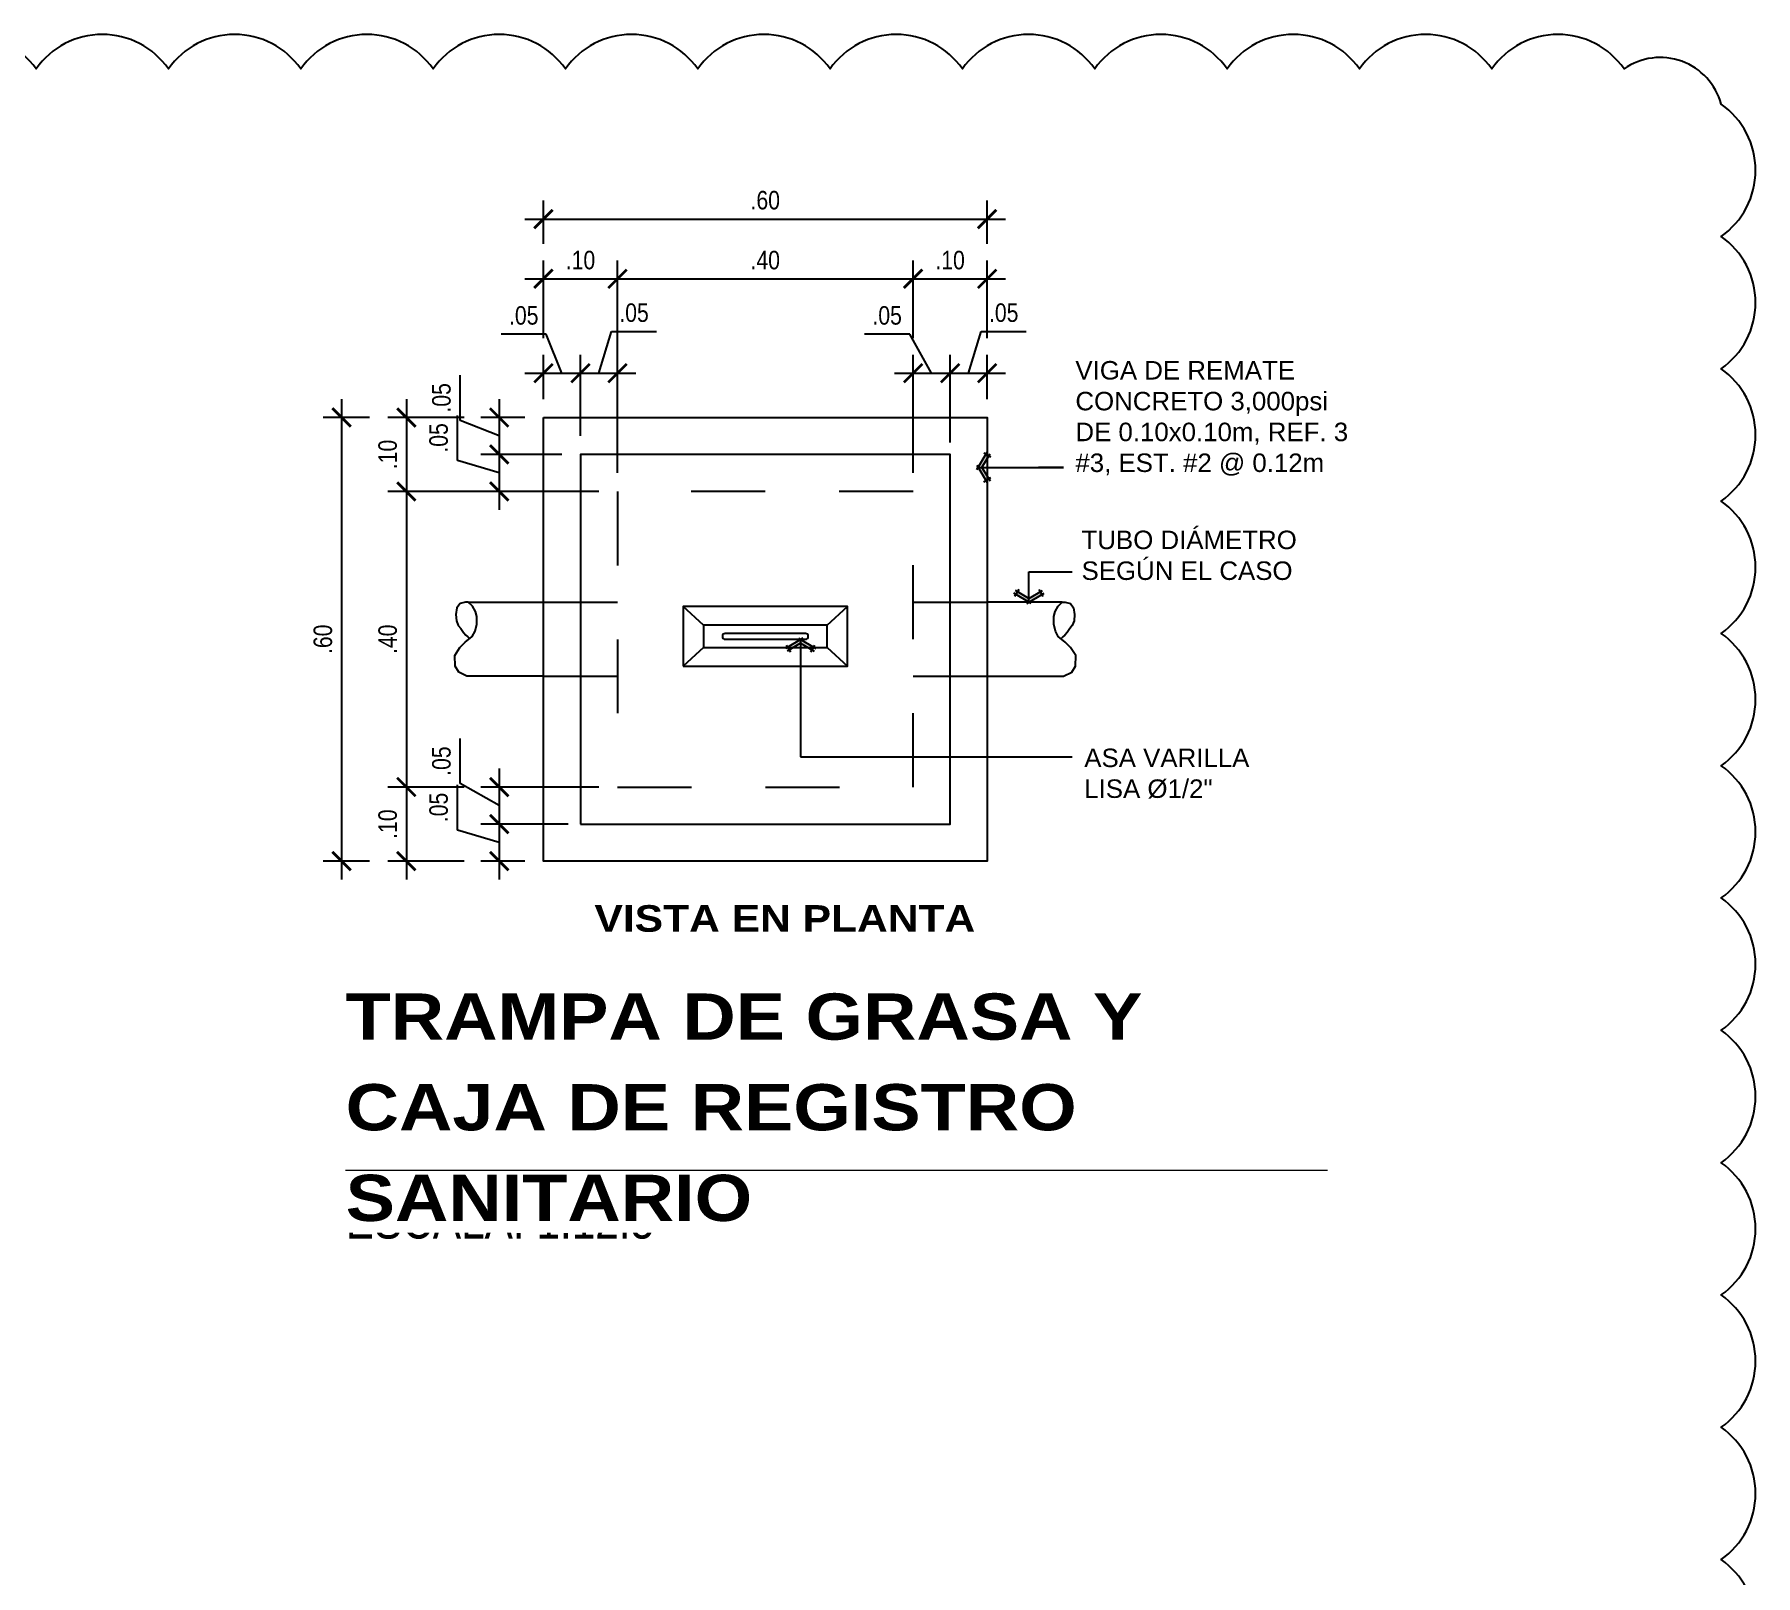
# Model space of a CAD drawing. Header units: metres. Extents: x 2 to 147, y 24 to 94.
# Drawn here: x 4.878 to 7.205, y 89.059 to 91.143 of the extents above; entities that cross this region are included whole.
import ezdxf
from ezdxf.enums import TextEntityAlignment as Align

# ---------------------------------------------------------------- set-up
doc = ezdxf.new("R2010")
doc.units = ezdxf.units.M
doc.header["$MEASUREMENT"] = 0
doc.header["$PDMODE"] = 35
doc.linetypes.add('CONTINUA', pattern=[0])
doc.linetypes.add('HIDDEN', pattern=[0.375, 0.25, -0.125])
doc.layers.get('Defpoints').update_dxf_attribs({"color": 171})
for name, color, linetype in [('Cotas', 1, 'Continuous'), ('DET HIDRO', 6, 'Continuous'), ('TEXTOS', 2, 'Continuous'), ('TEXTOS HIDRO', 2, 'Continuous')]:
    doc.layers.add(name, color=color, linetype=linetype)
doc.styles.add('Architect Hand_2', font='ARIALN.TTF', dxfattribs={"height": 0.003953})
doc.styles.add('Arial Black_4', font='', dxfattribs={"height": 0.005})
doc.styles.add('COTAS', font='ARIALN.TTF')
doc.styles.add('TEXTO HIDROSANITARIO', font='arial.ttf')
doc.styles.add('TITULOS', font='')
doc.styles.get('Arial Black_4').set_extended_font_data('Arial Black', bold=True)
doc.styles.get('TITULOS').set_extended_font_data('Arial Black', bold=True)
doc.dimstyles.new('ESC-12.5', dxfattribs={"dimtxt": 0.025, "dimasz": 0.025, "dimexe": 0.025, "dimexo": 0.025, "dimgap": 0.0125, "dimtad": 1, "dimzin": 4, "dimdsep": 46, "dimtxsty": 'COTAS', "dimblk": 'ARCHTICK', "dimcen": 0.025, "dimdle": 0.025, "dimclrd": 1, "dimclre": 1, "dimclrt": 2, "dimazin": 0, "dimtfac": 0.75, "dimtmove": 1, "dimatfit": 3, "dimldrblk": 'FLE', "dimfxl": 0.1, "dimtvp": 1.5, "dimtfill": 1, "dimtolj": 1, "dimtzin": 0, "dimarcsym": 0})

# ---------------------------------------------------------------- blocks, each defined once
blk = doc.blocks.new('_ARCHTICK')
at = {"color": 0, "linetype": 'ByBlock', "const_width": 0.15}
blk.add_lwpolyline([(-0.5, -0.5), (0.5, 0.5)], dxfattribs=at)
blk = doc.blocks.new('*D61')
at = {"layer": 'Cotas', "color": 1, "lineweight": -2, "transparency": 16777216}
for p, q in [((5.5699, 90.7375), (5.5089, 90.7375)), ((5.591, 90.6848), (5.5699, 90.7375)), ((5.566, 90.6499), (5.566, 90.7098)), ((5.6161, 90.5999), (5.6161, 90.7098)), ((5.541, 90.6848), (5.6411, 90.6848))]:
    blk.add_line(p, q, dxfattribs=at)
at = {"layer": 'Defpoints', "color": 0, "transparency": 16777216}
for p in [(5.6161, 90.6848), (5.566, 90.6249), (5.6161, 90.5749)]:
    blk.add_point(p, dxfattribs=at)
at = {"layer": 'Cotas', "color": 1, "lineweight": -2, "transparency": 16777216, "xscale": 0.025, "yscale": 0.025, "zscale": 0.025, "rotation": 180}
blk.add_blockref('_ARCHTICK', (5.566, 90.6848), dxfattribs=at)
at = {"layer": 'Cotas', "color": 1, "lineweight": -2, "transparency": 16777216, "xscale": 0.025, "yscale": 0.025, "zscale": 0.025}
blk.add_blockref('_ARCHTICK', (5.6161, 90.6848), dxfattribs=at)
at = {"layer": 'Cotas', "color": 2, "transparency": 16777216, "insert": (5.5394, 90.7628), "char_height": 0.025, "attachment_point": 5, "style": 'COTAS', "bg_fill": 3, "box_fill_scale": 1.25, "bg_fill_color": 256, "bg_fill_true_color": 13158600, "bg_fill_transparency": 0}
blk.add_mtext('\\A1;.05', dxfattribs=at)
blk = doc.blocks.new('FLE')
at = {"linetype": 'Continuous'}
h = blk.add_hatch(color=2, dxfattribs=at)
h.paths.add_polyline_path([(-0.572, -0.617), (-0.422, -0.707), (0, 0), (-0.204, 0)])
h.paths.add_polyline_path([(-0.422, 0.707), (-0.572, 0.617), (-0.204, 0), (0, 0)])
at = {"color": 1, "linetype": 'Continuous'}
for p, q in [((0, 0), (-1, 0)), ((-0.309, 0.775), (-0.685, 0.55)), ((-0.204, 0), (-0.64, 0.731)), ((-0.204, 0), (-0.64, -0.731)), ((0.068, -0.113), (-0.49, 0.82)), ((0.068, 0.113), (-0.49, -0.82)), ((-0.685, -0.55), (-0.309, -0.775))]:
    blk.add_line(p, q, dxfattribs=at)
blk = doc.blocks.new('*D62')
at = {"layer": 'Cotas', "color": 1, "lineweight": -2, "transparency": 16777216}
for p, q in [((5.6411, 90.6848), (5.658, 90.7413)), ((5.658, 90.7413), (5.719, 90.7413)), ((5.6161, 90.5999), (5.6161, 90.7098)), ((5.6661, 90.5499), (5.6661, 90.7098)), ((5.5911, 90.6848), (5.6911, 90.6848))]:
    blk.add_line(p, q, dxfattribs=at)
at = {"layer": 'Defpoints', "color": 0, "transparency": 16777216}
for p in [(5.6661, 90.6848), (5.6161, 90.5749), (5.6661, 90.5249)]:
    blk.add_point(p, dxfattribs=at)
at = {"layer": 'Cotas', "color": 1, "lineweight": -2, "transparency": 16777216, "xscale": 0.025, "yscale": 0.025, "zscale": 0.025, "rotation": 180}
blk.add_blockref('_ARCHTICK', (5.6161, 90.6848), dxfattribs=at)
at = {"layer": 'Cotas', "color": 1, "lineweight": -2, "transparency": 16777216, "xscale": 0.025, "yscale": 0.025, "zscale": 0.025}
blk.add_blockref('_ARCHTICK', (5.6661, 90.6848), dxfattribs=at)
at = {"layer": 'Cotas', "color": 2, "transparency": 16777216, "insert": (5.6885, 90.7665), "char_height": 0.025, "attachment_point": 5, "style": 'COTAS', "bg_fill": 3, "box_fill_scale": 1.25, "bg_fill_color": 256, "bg_fill_true_color": 13158600, "bg_fill_transparency": 0}
blk.add_mtext('\\A1;.05', dxfattribs=at)
blk = doc.blocks.new('*D63')
at = {"layer": 'Cotas', "color": 1, "lineweight": -2, "transparency": 16777216}
for p, q in [((5.6661, 90.5499), (5.6661, 90.8374)), ((6.0658, 90.7348), (6.0658, 90.8374)), ((5.6411, 90.8124), (6.0908, 90.8124))]:
    blk.add_line(p, q, dxfattribs=at)
at = {"layer": 'Defpoints', "color": 0, "transparency": 16777216}
for p in [(6.0658, 90.8124), (6.0658, 90.7098), (5.6661, 90.5249)]:
    blk.add_point(p, dxfattribs=at)
at = {"layer": 'Cotas', "color": 1, "lineweight": -2, "transparency": 16777216, "xscale": 0.025, "yscale": 0.025, "zscale": 0.025, "rotation": 180}
blk.add_blockref('_ARCHTICK', (5.6661, 90.8124), dxfattribs=at)
at = {"layer": 'Cotas', "color": 1, "lineweight": -2, "transparency": 16777216, "xscale": 0.025, "yscale": 0.025, "zscale": 0.025}
blk.add_blockref('_ARCHTICK', (6.0658, 90.8124), dxfattribs=at)
at = {"layer": 'Cotas', "color": 2, "transparency": 16777216, "insert": (5.8659, 90.8376), "char_height": 0.025, "attachment_point": 5, "style": 'COTAS', "bg_fill": 3, "box_fill_scale": 1.25, "bg_fill_color": 256, "bg_fill_true_color": 13158600, "bg_fill_transparency": 0}
blk.add_mtext('\\A1;.40', dxfattribs=at)
blk = doc.blocks.new('*D64')
at = {"layer": 'Cotas', "color": 1, "lineweight": -2, "transparency": 16777216}
for p, q in [((5.566, 90.7323), (5.566, 90.8374)), ((5.6661, 90.7323), (5.6661, 90.8374)), ((5.541, 90.8124), (5.6911, 90.8124))]:
    blk.add_line(p, q, dxfattribs=at)
at = {"layer": 'Defpoints', "color": 0, "transparency": 16777216}
for p in [(5.6661, 90.8124), (5.566, 90.7073), (5.6661, 90.7073)]:
    blk.add_point(p, dxfattribs=at)
at = {"layer": 'Cotas', "color": 1, "lineweight": -2, "transparency": 16777216, "xscale": 0.025, "yscale": 0.025, "zscale": 0.025, "rotation": 180}
blk.add_blockref('_ARCHTICK', (5.566, 90.8124), dxfattribs=at)
at = {"layer": 'Cotas', "color": 1, "lineweight": -2, "transparency": 16777216, "xscale": 0.025, "yscale": 0.025, "zscale": 0.025}
blk.add_blockref('_ARCHTICK', (5.6661, 90.8124), dxfattribs=at)
at = {"layer": 'Cotas', "color": 2, "transparency": 16777216, "insert": (5.6161, 90.8376), "char_height": 0.025, "attachment_point": 5, "style": 'COTAS', "bg_fill": 3, "box_fill_scale": 1.25, "bg_fill_color": 256, "bg_fill_true_color": 13158600, "bg_fill_transparency": 0}
blk.add_mtext('\\A1;.10', dxfattribs=at)
blk = doc.blocks.new('*D65')
at = {"layer": 'Cotas', "color": 1, "lineweight": -2, "transparency": 16777216}
for p, q in [((5.4535, 90.621), (5.4535, 90.682)), ((5.5062, 90.6499), (5.5062, 90.5499)), ((5.5062, 90.5999), (5.4535, 90.621)), ((5.541, 90.6249), (5.4812, 90.6249)), ((5.5911, 90.5749), (5.4812, 90.5749))]:
    blk.add_line(p, q, dxfattribs=at)
at = {"layer": 'Defpoints', "color": 0, "transparency": 16777216}
for p in [(5.566, 90.6249), (5.5062, 90.5749), (5.6161, 90.5749)]:
    blk.add_point(p, dxfattribs=at)
at = {"layer": 'Cotas', "color": 1, "lineweight": -2, "transparency": 16777216, "xscale": 0.025, "yscale": 0.025, "zscale": 0.025}
for p, rotation in [((5.5062, 90.6249), 90), ((5.5062, 90.5749), 270)]:
    blk.add_blockref('_ARCHTICK', p, dxfattribs=dict(at, rotation=rotation))
at = {"layer": 'Cotas', "color": 2, "transparency": 16777216, "insert": (5.4282, 90.6515), "char_height": 0.025, "attachment_point": 5, "rotation": 90, "style": 'COTAS', "bg_fill": 3, "box_fill_scale": 1.25, "bg_fill_color": 256, "bg_fill_true_color": 13158600, "bg_fill_transparency": 0}
blk.add_mtext('\\A1;.05', dxfattribs=at)
blk = doc.blocks.new('*D66')
at = {"layer": 'Cotas', "color": 1, "lineweight": -2, "transparency": 16777216}
for p, q in [((5.3807, 90.5499), (5.3807, 90.1002)), ((5.6411, 90.5249), (5.3557, 90.5249)), ((5.4587, 90.1252), (5.3557, 90.1252))]:
    blk.add_line(p, q, dxfattribs=at)
at = {"layer": 'Defpoints', "color": 0, "transparency": 16777216}
for p in [(5.6661, 90.5249), (5.3807, 90.1252), (5.4837, 90.1252)]:
    blk.add_point(p, dxfattribs=at)
at = {"layer": 'Cotas', "color": 1, "lineweight": -2, "transparency": 16777216, "xscale": 0.025, "yscale": 0.025, "zscale": 0.025}
for p, rotation in [((5.3807, 90.5249), 90), ((5.3807, 90.1252), 270)]:
    blk.add_blockref('_ARCHTICK', p, dxfattribs=dict(at, rotation=rotation))
at = {"layer": 'Cotas', "color": 2, "transparency": 16777216, "insert": (5.3555, 90.325), "char_height": 0.025, "attachment_point": 5, "rotation": 90, "style": 'COTAS', "bg_fill": 3, "box_fill_scale": 1.25, "bg_fill_color": 256, "bg_fill_true_color": 13158600, "bg_fill_transparency": 0}
blk.add_mtext('\\A1;.40', dxfattribs=at)
blk = doc.blocks.new('*D67')
at = {"layer": 'Cotas', "color": 1, "lineweight": -2, "transparency": 16777216}
for p, q in [((5.4535, 90.1298), (5.4535, 90.1908)), ((5.5062, 90.1502), (5.5062, 90.0501)), ((5.5062, 90.1002), (5.4535, 90.1298)), ((5.6411, 90.1252), (5.4812, 90.1252)), ((5.5996, 90.0751), (5.4812, 90.0751))]:
    blk.add_line(p, q, dxfattribs=at)
at = {"layer": 'Defpoints', "color": 0, "transparency": 16777216}
for p in [(5.6661, 90.1252), (5.5062, 90.0751), (5.6246, 90.0751)]:
    blk.add_point(p, dxfattribs=at)
at = {"layer": 'Cotas', "color": 1, "lineweight": -2, "transparency": 16777216, "xscale": 0.025, "yscale": 0.025, "zscale": 0.025}
for p, rotation in [((5.5062, 90.1252), 90), ((5.5062, 90.0751), 270)]:
    blk.add_blockref('_ARCHTICK', p, dxfattribs=dict(at, rotation=rotation))
at = {"layer": 'Cotas', "color": 2, "transparency": 16777216, "insert": (5.4282, 90.1603), "char_height": 0.025, "attachment_point": 5, "rotation": 90, "style": 'COTAS', "bg_fill": 3, "box_fill_scale": 1.25, "bg_fill_color": 256, "bg_fill_true_color": 13158600, "bg_fill_transparency": 0}
blk.add_mtext('\\A1;.05', dxfattribs=at)
blk = doc.blocks.new('*D68')
at = {"layer": 'Cotas', "color": 1, "lineweight": -2, "transparency": 16777216}
for p, q in [((5.3807, 90.6499), (5.3807, 90.4999)), ((5.4587, 90.6249), (5.3557, 90.6249)), ((5.4587, 90.5249), (5.3557, 90.5249))]:
    blk.add_line(p, q, dxfattribs=at)
at = {"layer": 'Defpoints', "color": 0, "transparency": 16777216}
for p in [(5.4837, 90.6249), (5.3807, 90.5249), (5.4837, 90.5249)]:
    blk.add_point(p, dxfattribs=at)
at = {"layer": 'Cotas', "color": 1, "lineweight": -2, "transparency": 16777216, "xscale": 0.025, "yscale": 0.025, "zscale": 0.025}
for p, rotation in [((5.3807, 90.6249), 90), ((5.3807, 90.5249), 270)]:
    blk.add_blockref('_ARCHTICK', p, dxfattribs=dict(at, rotation=rotation))
at = {"layer": 'Cotas', "color": 2, "transparency": 16777216, "insert": (5.3555, 90.5749), "char_height": 0.025, "attachment_point": 5, "rotation": 90, "style": 'COTAS', "bg_fill": 3, "box_fill_scale": 1.25, "bg_fill_color": 256, "bg_fill_true_color": 13158600, "bg_fill_transparency": 0}
blk.add_mtext('\\A1;.10', dxfattribs=at)
blk = doc.blocks.new('*D69')
at = {"layer": 'Cotas', "color": 1, "lineweight": -2, "transparency": 16777216}
for p, q in [((5.3807, 90.1502), (5.3807, 90.0001)), ((5.4587, 90.1252), (5.3557, 90.1252)), ((5.4587, 90.0251), (5.3557, 90.0251))]:
    blk.add_line(p, q, dxfattribs=at)
at = {"layer": 'Defpoints', "color": 0, "transparency": 16777216}
for p in [(5.4837, 90.1252), (5.3807, 90.0251), (5.4837, 90.0251)]:
    blk.add_point(p, dxfattribs=at)
at = {"layer": 'Cotas', "color": 1, "lineweight": -2, "transparency": 16777216, "xscale": 0.025, "yscale": 0.025, "zscale": 0.025}
for p, rotation in [((5.3807, 90.1252), 90), ((5.3807, 90.0251), 270)]:
    blk.add_blockref('_ARCHTICK', p, dxfattribs=dict(at, rotation=rotation))
at = {"layer": 'Cotas', "color": 2, "transparency": 16777216, "insert": (5.3555, 90.0751), "char_height": 0.025, "attachment_point": 5, "rotation": 90, "style": 'COTAS', "bg_fill": 3, "box_fill_scale": 1.25, "bg_fill_color": 256, "bg_fill_true_color": 13158600, "bg_fill_transparency": 0}
blk.add_mtext('\\A1;.10', dxfattribs=at)
blk = doc.blocks.new('*D70')
at = {"layer": 'Cotas', "color": 1, "lineweight": -2, "transparency": 16777216}
for p, q in [((5.566, 90.8599), (5.566, 90.9183)), ((6.1659, 90.8599), (6.1659, 90.9183)), ((5.541, 90.8933), (6.1909, 90.8933))]:
    blk.add_line(p, q, dxfattribs=at)
at = {"layer": 'Defpoints', "color": 0, "transparency": 16777216}
for p in [(6.1659, 90.8933), (5.566, 90.8349), (6.1659, 90.8349)]:
    blk.add_point(p, dxfattribs=at)
at = {"layer": 'Cotas', "color": 1, "lineweight": -2, "transparency": 16777216, "xscale": 0.025, "yscale": 0.025, "zscale": 0.025, "rotation": 180}
blk.add_blockref('_ARCHTICK', (5.566, 90.8933), dxfattribs=at)
at = {"layer": 'Cotas', "color": 1, "lineweight": -2, "transparency": 16777216, "xscale": 0.025, "yscale": 0.025, "zscale": 0.025}
blk.add_blockref('_ARCHTICK', (6.1659, 90.8933), dxfattribs=at)
at = {"layer": 'Cotas', "color": 2, "transparency": 16777216, "insert": (5.8659, 90.9186), "char_height": 0.025, "attachment_point": 5, "style": 'COTAS', "bg_fill": 3, "box_fill_scale": 1.25, "bg_fill_color": 256, "bg_fill_true_color": 13158600, "bg_fill_transparency": 0}
blk.add_mtext('\\A1;.60', dxfattribs=at)
blk = doc.blocks.new('*D76')
at = {"layer": 'Cotas', "color": 1, "lineweight": -2, "transparency": 16777216}
for p, q in [((6.0612, 90.7375), (6.0002, 90.7375)), ((6.0908, 90.6848), (6.0612, 90.7375)), ((6.0658, 90.5499), (6.0658, 90.7098)), ((6.1158, 90.5913), (6.1158, 90.7098)), ((6.0408, 90.6848), (6.1408, 90.6848))]:
    blk.add_line(p, q, dxfattribs=at)
at = {"layer": 'Defpoints', "color": 0, "transparency": 16777216}
for p in [(6.1158, 90.6848), (6.1158, 90.5663), (6.0658, 90.5249)]:
    blk.add_point(p, dxfattribs=at)
at = {"layer": 'Cotas', "color": 1, "lineweight": -2, "transparency": 16777216, "xscale": 0.025, "yscale": 0.025, "zscale": 0.025, "rotation": 180}
blk.add_blockref('_ARCHTICK', (6.0658, 90.6848), dxfattribs=at)
at = {"layer": 'Cotas', "color": 1, "lineweight": -2, "transparency": 16777216, "xscale": 0.025, "yscale": 0.025, "zscale": 0.025}
blk.add_blockref('_ARCHTICK', (6.1158, 90.6848), dxfattribs=at)
at = {"layer": 'Cotas', "color": 2, "transparency": 16777216, "insert": (6.0307, 90.7628), "char_height": 0.025, "attachment_point": 5, "style": 'COTAS', "bg_fill": 3, "box_fill_scale": 1.25, "bg_fill_color": 256, "bg_fill_true_color": 13158600, "bg_fill_transparency": 0}
blk.add_mtext('\\A1;.05', dxfattribs=at)
blk = doc.blocks.new('*D77')
at = {"layer": 'Cotas', "color": 1, "lineweight": -2, "transparency": 16777216}
for p, q in [((6.1408, 90.6848), (6.1578, 90.7413)), ((6.1578, 90.7413), (6.2188, 90.7413)), ((6.1158, 90.5913), (6.1158, 90.7098)), ((6.1659, 90.6499), (6.1659, 90.7098)), ((6.0908, 90.6848), (6.1909, 90.6848))]:
    blk.add_line(p, q, dxfattribs=at)
at = {"layer": 'Defpoints', "color": 0, "transparency": 16777216}
for p in [(6.1659, 90.6848), (6.1659, 90.6249), (6.1158, 90.5663)]:
    blk.add_point(p, dxfattribs=at)
at = {"layer": 'Cotas', "color": 1, "lineweight": -2, "transparency": 16777216, "xscale": 0.025, "yscale": 0.025, "zscale": 0.025, "rotation": 180}
blk.add_blockref('_ARCHTICK', (6.1158, 90.6848), dxfattribs=at)
at = {"layer": 'Cotas', "color": 1, "lineweight": -2, "transparency": 16777216, "xscale": 0.025, "yscale": 0.025, "zscale": 0.025}
blk.add_blockref('_ARCHTICK', (6.1659, 90.6848), dxfattribs=at)
at = {"layer": 'Cotas', "color": 2, "transparency": 16777216, "insert": (6.1883, 90.7665), "char_height": 0.025, "attachment_point": 5, "style": 'COTAS', "bg_fill": 3, "box_fill_scale": 1.25, "bg_fill_color": 256, "bg_fill_true_color": 13158600, "bg_fill_transparency": 0}
blk.add_mtext('\\A1;.05', dxfattribs=at)
blk = doc.blocks.new('*D78')
at = {"layer": 'Cotas', "color": 1, "lineweight": -2, "transparency": 16777216}
for p, q in [((6.0658, 90.7323), (6.0658, 90.8374)), ((6.1659, 90.7323), (6.1659, 90.8374)), ((6.0408, 90.8124), (6.1909, 90.8124))]:
    blk.add_line(p, q, dxfattribs=at)
at = {"layer": 'Defpoints', "color": 0, "transparency": 16777216}
for p in [(6.1659, 90.8124), (6.0658, 90.7073), (6.1659, 90.7073)]:
    blk.add_point(p, dxfattribs=at)
at = {"layer": 'Cotas', "color": 1, "lineweight": -2, "transparency": 16777216, "xscale": 0.025, "yscale": 0.025, "zscale": 0.025, "rotation": 180}
blk.add_blockref('_ARCHTICK', (6.0658, 90.8124), dxfattribs=at)
at = {"layer": 'Cotas', "color": 1, "lineweight": -2, "transparency": 16777216, "xscale": 0.025, "yscale": 0.025, "zscale": 0.025}
blk.add_blockref('_ARCHTICK', (6.1659, 90.8124), dxfattribs=at)
at = {"layer": 'Cotas', "color": 2, "transparency": 16777216, "insert": (6.1158, 90.8376), "char_height": 0.025, "attachment_point": 5, "style": 'COTAS', "bg_fill": 3, "box_fill_scale": 1.25, "bg_fill_color": 256, "bg_fill_true_color": 13158600, "bg_fill_transparency": 0}
blk.add_mtext('\\A1;.10', dxfattribs=at)
blk = doc.blocks.new('*D48')
at = {"layer": 'Cotas', "color": 1, "lineweight": -2, "transparency": 16777216}
for p, q in [((5.4497, 90.0671), (5.4497, 90.1281)), ((5.5062, 90.1001), (5.5062, 90.0001)), ((5.5062, 90.0501), (5.4497, 90.0671)), ((5.5996, 90.0751), (5.4812, 90.0751)), ((5.541, 90.0251), (5.4812, 90.0251))]:
    blk.add_line(p, q, dxfattribs=at)
at = {"layer": 'Defpoints', "color": 0, "transparency": 16777216}
for p in [(5.6246, 90.0751), (5.5062, 90.0251), (5.566, 90.0251)]:
    blk.add_point(p, dxfattribs=at)
at = {"layer": 'Cotas', "color": 1, "lineweight": -2, "transparency": 16777216, "xscale": 0.025, "yscale": 0.025, "zscale": 0.025}
for p, rotation in [((5.5062, 90.0751), 90), ((5.5062, 90.0251), 270)]:
    blk.add_blockref('_ARCHTICK', p, dxfattribs=dict(at, rotation=rotation))
at = {"layer": 'Cotas', "color": 2, "transparency": 16777216, "insert": (5.4244, 90.0976), "char_height": 0.025, "attachment_point": 5, "rotation": 90, "style": 'COTAS', "bg_fill": 3, "box_fill_scale": 1.25, "bg_fill_color": 256, "bg_fill_true_color": 13158600, "bg_fill_transparency": 0}
blk.add_mtext('\\A1;.05', dxfattribs=at)
blk = doc.blocks.new('*D49')
at = {"layer": 'Cotas', "color": 1, "lineweight": -2, "transparency": 16777216}
for p, q in [((5.4497, 90.5668), (5.4497, 90.6278)), ((5.5062, 90.5999), (5.5062, 90.4999)), ((5.5062, 90.5499), (5.4497, 90.5668)), ((5.5911, 90.5749), (5.4812, 90.5749)), ((5.6411, 90.5249), (5.4812, 90.5249))]:
    blk.add_line(p, q, dxfattribs=at)
at = {"layer": 'Defpoints', "color": 0, "transparency": 16777216}
for p in [(5.6161, 90.5749), (5.5062, 90.5249), (5.6661, 90.5249)]:
    blk.add_point(p, dxfattribs=at)
at = {"layer": 'Cotas', "color": 1, "lineweight": -2, "transparency": 16777216, "xscale": 0.025, "yscale": 0.025, "zscale": 0.025}
for p, rotation in [((5.5062, 90.5749), 90), ((5.5062, 90.5249), 270)]:
    blk.add_blockref('_ARCHTICK', p, dxfattribs=dict(at, rotation=rotation))
at = {"layer": 'Cotas', "color": 2, "transparency": 16777216, "insert": (5.4244, 90.5973), "char_height": 0.025, "attachment_point": 5, "rotation": 90, "style": 'COTAS', "bg_fill": 3, "box_fill_scale": 1.25, "bg_fill_color": 256, "bg_fill_true_color": 13158600, "bg_fill_transparency": 0}
blk.add_mtext('\\A1;.05', dxfattribs=at)
blk = doc.blocks.new('*D50')
at = {"layer": 'Cotas', "color": 1, "lineweight": -2, "transparency": 16777216}
for p, q in [((5.2932, 90.6499), (5.2932, 90.0001)), ((5.3307, 90.6249), (5.2682, 90.6249)), ((5.3307, 90.0251), (5.2682, 90.0251))]:
    blk.add_line(p, q, dxfattribs=at)
at = {"layer": 'Defpoints', "color": 0, "transparency": 16777216}
for p in [(5.3557, 90.6249), (5.2932, 90.0251), (5.3557, 90.0251)]:
    blk.add_point(p, dxfattribs=at)
at = {"layer": 'Cotas', "color": 1, "lineweight": -2, "transparency": 16777216, "xscale": 0.025, "yscale": 0.025, "zscale": 0.025}
for p, rotation in [((5.2932, 90.6249), 90), ((5.2932, 90.0251), 270)]:
    blk.add_blockref('_ARCHTICK', p, dxfattribs=dict(at, rotation=rotation))
at = {"layer": 'Cotas', "color": 2, "transparency": 16777216, "insert": (5.2679, 90.325), "char_height": 0.025, "attachment_point": 5, "rotation": 90, "style": 'COTAS', "bg_fill": 3, "box_fill_scale": 1.25, "bg_fill_color": 256, "bg_fill_true_color": 13158600, "bg_fill_transparency": 0}
blk.add_mtext('\\A1;.60', dxfattribs=at)

msp = doc.modelspace()

# ---------------------------------------------------------------- linework, layer by layer
at = {"layer": 'DET HIDRO', "color": 2, "linetype": 'HIDDEN', "ltscale": 0.25}
for p, q in [((5.566, 90.3751), (5.6661, 90.3751)), ((6.0658, 90.3751), (6.1659, 90.3751)), ((5.566, 90.275), (5.6661, 90.275)), ((6.0658, 90.275), (6.1659, 90.275))]:
    msp.add_line(p, q, dxfattribs=at)
at = {"layer": 'DET HIDRO', "color": 1, "linetype": 'CONTINUA', "ltscale": 0.5}
for p, q in [((5.7823, 90.3439), (5.7549, 90.3692)), ((5.9496, 90.3439), (5.977, 90.3692)), ((5.7823, 90.314), (5.7549, 90.2887)), ((5.9496, 90.314), (5.977, 90.2887))]:
    msp.add_line(p, q, dxfattribs=at)
at = {"layer": 'DET HIDRO', "color": 4}
msp.add_lwpolyline([(5.566, 90.6249), (6.1659, 90.6249), (6.1659, 90.0251), (5.566, 90.0251)], close=True, dxfattribs=at)
at = {"layer": 'DET HIDRO', "color": 2, "linetype": 'HIDDEN', "ltscale": 0.25}
msp.add_lwpolyline([(5.6661, 90.1252), (6.0658, 90.1252), (6.0658, 90.5249), (5.6661, 90.5249), (5.6661, 90.1252)], dxfattribs=at)
at = {"layer": 'DET HIDRO', "color": 3}
msp.add_lwpolyline([(5.7549, 90.2887), (5.977, 90.2887), (5.977, 90.3692), (5.7549, 90.3692)], close=True, dxfattribs=at)
msp.add_lwpolyline([(6.1659, 90.2751), (6.2693, 90.2751), (6.2802, 90.2804), (6.2802, 90.2804), (6.2853, 90.2887), (6.2853, 90.2887), (6.2857, 90.3032), (6.2788, 90.3141), (6.2715, 90.3213), (6.2621, 90.3289), (6.2581, 90.3362), (6.2559, 90.3453), (6.256, 90.356), (6.2577, 90.3628), (6.2618, 90.37), (6.2675, 90.3751), (6.1659, 90.3751)], dxfattribs=at)
at = {"layer": 'DET HIDRO', "color": 1}
msp.add_lwpolyline([(6.2675, 90.3751), (6.2712, 90.3751), (6.2784, 90.3732), (6.2828, 90.3674), (6.2842, 90.3587), (6.2835, 90.35), (6.281, 90.3438), (6.2777, 90.3395), (6.2741, 90.3344), (6.2708, 90.3308), (6.2683, 90.3282), (6.2665, 90.3264)], dxfattribs=at)
at = {"layer": 'DET HIDRO', "color": 1, "linetype": 'CONTINUA'}
msp.add_lwpolyline([(5.7823, 90.314), (5.9496, 90.314), (5.9496, 90.3439), (5.7823, 90.3439)], close=True, dxfattribs=at)
at = {"layer": 'DET HIDRO', "color": 3}
msp.add_lwpolyline([(5.8079, 90.329), (5.8079, 90.329, 0.414214), (5.8118, 90.325), (5.9201, 90.325, 0.414214), (5.924, 90.329), (5.924, 90.329, 0.414214), (5.9201, 90.3329), (5.8118, 90.3329, 0.414214)], format="xyb", close=True, dxfattribs=at)

# ---------------------------------------------------------------- texts
at = {"layer": 'TEXTOS', "lineweight": 9, "insert": (5.2987, 89.5647), "char_height": 0.05, "width": 0.418074, "attachment_point": 1, "line_spacing_factor": 1.046694, "style": 'Architect Hand_2'}
msp.add_mtext('ESCALA: 1:12.5', dxfattribs=at)
at = {"layer": 'TEXTOS HIDRO', "style": 'TITULOS'}
msp.add_text('VISTA EN PLANTA', height=0.035997, dxfattribs=at).set_placement((5.8924, 89.9475), align=Align.MIDDLE_CENTER)

# ---------------------------------------------------------------- leaders
at = {"layer": 'TEXTOS HIDRO', "annotation_type": 0, "has_hookline": 1, "hookline_direction": 0}
for points, text_width in [([(6.1538, 90.5574), (6.269, 90.5574), (6.2352, 90.5574)], 0.3645), ([(5.9137, 90.325), (5.9137, 90.166), (6.281, 90.166)], 0.2233)]:
    msp.add_leader(points, dimstyle='ESC-12.5', override={"dimgap": 0.05, "dimtad": 0}, dxfattribs=dict(at, text_width=text_width))
at = {"layer": 'TEXTOS HIDRO'}
msp.add_leader([(6.2224, 90.3751), (6.2224, 90.4162), (6.281, 90.4162)], dimstyle='ESC-12.5', override={"dimgap": 0.05, "dimtad": 0}, dxfattribs=at)

# ---------------------------------------------------------------- next in the draw order: texts
at = {"layer": 'TEXTOS', "lineweight": 9, "insert": (5.2986, 89.8461), "char_height": 0.0625, "width": 1.36032, "attachment_point": 1, "line_spacing_factor": 1.176471, "style": 'Arial Black_4', "bg_fill": 3, "box_fill_scale": 1.25, "bg_fill_color": 0, "bg_fill_transparency": 0}
msp.add_mtext('\\pt0.375,0.75;TRAMPA DE GRASA Y CAJA DE REGISTRO SANITARIO', dxfattribs=at)
at = {"layer": 'TEXTOS HIDRO', "char_height": 0.025, "style": 'TEXTO HIDROSANITARIO', "bg_fill": 3, "box_fill_scale": 1.1, "bg_fill_color": 256, "bg_fill_true_color": 13158600}
for s, insert, width, attachment_point, bg_fill_transparency in [('VIGA DE REMATE CONCRETO 3,000psi DE 0.10x0.10m, REF. 3 #3, EST. #2 @ 0.12m', (6.2852, 90.5462), 0.393691, 7, 2354388), ('TUBO DIÁMETRO SEGÚN EL CASO', (6.2935, 90.4049), 0.334993, 7, 9161100), ('ASA VARILLA LISA %%C1/2"', (6.2972, 90.1772), 0.253563, 1, 2354388)]:
    msp.add_mtext(s, dxfattribs=dict(at, insert=insert, width=width, attachment_point=attachment_point, bg_fill_transparency=bg_fill_transparency))

# ---------------------------------------------------------------- next in the draw order: dimensions: what is measured, and where the dimension line sits
at = {"layer": 'Cotas'}
dim = msp.add_linear_dim(base=(5.6161, 90.6848), p1=(5.566, 90.6249), p2=(5.6161, 90.5749), dimstyle='ESC-12.5', dxfattribs=at)
dim.commit()
dim.dimension.update_dxf_attribs({"geometry": '*D61', "text_midpoint": (5.5574, 90.7375), "dimtype": 160})

# ---------------------------------------------------------------- next in the draw order: linework, layer by layer
at = {"layer": 'TEXTOS', "lineweight": 9}
msp.add_line((5.2984, 89.607), (6.626, 89.607), dxfattribs=at)

# ---------------------------------------------------------------- next in the draw order: dimensions: what is measured, and where the dimension line sits
at = {"layer": 'Cotas'}
dim = msp.add_linear_dim(base=(5.6661, 90.6848), p1=(5.6161, 90.5749), p2=(5.6661, 90.5249), dimstyle='ESC-12.5', dxfattribs=at)
dim.commit()
dim.dimension.update_dxf_attribs({"geometry": '*D62', "text_midpoint": (5.6705, 90.7665)})

# ---------------------------------------------------------------- next in the draw order: dimensions: what is measured, and where the dimension line sits
dim = msp.add_linear_dim(base=(6.0658, 90.8124), p1=(5.6661, 90.5249), p2=(6.0658, 90.7098), dimstyle='ESC-12.5', dxfattribs=at)
dim.commit()
dim.dimension.update_dxf_attribs({"geometry": '*D63', "text_midpoint": (5.8659, 90.8376)})
dim = msp.add_linear_dim(base=(5.5062, 90.5749), p1=(5.566, 90.6249), p2=(5.6161, 90.5749), angle=270, dimstyle='ESC-12.5', dxfattribs=at)
dim.commit()
dim.dimension.update_dxf_attribs({"geometry": '*D65', "text_midpoint": (5.4535, 90.6335), "dimtype": 160})

# ---------------------------------------------------------------- next in the draw order: dimensions: what is measured, and where the dimension line sits
dim = msp.add_linear_dim(base=(5.6661, 90.8124), p1=(5.566, 90.7073), p2=(5.6661, 90.7073), dimstyle='ESC-12.5', dxfattribs=at)
dim.commit()
dim.dimension.update_dxf_attribs({"geometry": '*D64', "text_midpoint": (5.6161, 90.8376)})
dim = msp.add_linear_dim(base=(5.3807, 90.1252), p1=(5.6661, 90.5249), p2=(5.4837, 90.1252), angle=270, dimstyle='ESC-12.5', dxfattribs=at)
dim.commit()
dim.dimension.update_dxf_attribs({"geometry": '*D66', "text_midpoint": (5.3555, 90.325)})

# ---------------------------------------------------------------- next in the draw order: linework, layer by layer
at = {"layer": 'DET HIDRO', "color": 3}
msp.add_lwpolyline([(5.566, 90.2751), (5.4626, 90.2751), (5.4516, 90.2804), (5.4516, 90.2804), (5.4466, 90.2887), (5.4466, 90.2887), (5.4462, 90.3032), (5.4531, 90.3141), (5.4604, 90.3213), (5.4698, 90.3289), (5.4738, 90.3362), (5.476, 90.3453), (5.4759, 90.356), (5.4742, 90.3628), (5.4701, 90.37), (5.4644, 90.3751), (5.566, 90.3751)], dxfattribs=at)
at = {"layer": 'DET HIDRO', "color": 1}
msp.add_lwpolyline([(5.4644, 90.3751), (5.4607, 90.3751), (5.4535, 90.3732), (5.4491, 90.3674), (5.4477, 90.3587), (5.4484, 90.35), (5.4509, 90.3438), (5.4542, 90.3395), (5.4578, 90.3344), (5.4611, 90.3308), (5.4636, 90.3282), (5.4654, 90.3264)], dxfattribs=at)

# ---------------------------------------------------------------- next in the draw order: dimensions: what is measured, and where the dimension line sits
at = {"layer": 'Cotas'}
dim = msp.add_linear_dim(base=(6.1659, 90.8933), p1=(5.566, 90.8349), p2=(6.1659, 90.8349), dimstyle='ESC-12.5', dxfattribs=at)
dim.commit()
dim.dimension.update_dxf_attribs({"geometry": '*D70', "text_midpoint": (5.8659, 90.9186)})
dim = msp.add_linear_dim(base=(5.3807, 90.5249), p1=(5.4837, 90.6249), p2=(5.4837, 90.5249), angle=270, dimstyle='ESC-12.5', dxfattribs=at)
dim.commit()
dim.dimension.update_dxf_attribs({"geometry": '*D68', "text_midpoint": (5.3555, 90.5749)})
dim = msp.add_linear_dim(base=(5.5062, 90.0751), p1=(5.6661, 90.1252), p2=(5.6246, 90.0751), angle=270, dimstyle='ESC-12.5', dxfattribs=at)
dim.commit()
dim.dimension.update_dxf_attribs({"geometry": '*D67', "text_midpoint": (5.4535, 90.1423), "dimtype": 160})

# ---------------------------------------------------------------- next in the draw order: linework, layer by layer
at = {"layer": 'DET HIDRO', "color": 3}
msp.add_lwpolyline([(5.6161, 90.0751), (6.1158, 90.0751), (6.1158, 90.5749), (5.6161, 90.5749)], close=True, dxfattribs=at)

# ---------------------------------------------------------------- next in the draw order: dimensions: what is measured, and where the dimension line sits
at = {"layer": 'Cotas'}
dim = msp.add_linear_dim(base=(5.3807, 90.0251), p1=(5.4837, 90.1252), p2=(5.4837, 90.0251), angle=270, dimstyle='ESC-12.5', dxfattribs=at)
dim.commit()
dim.dimension.update_dxf_attribs({"geometry": '*D69', "text_midpoint": (5.3555, 90.0751)})

# ---------------------------------------------------------------- next in the draw order: dimensions: what is measured, and where the dimension line sits
dim = msp.add_linear_dim(base=(6.1158, 90.6848), p1=(6.0658, 90.5249), p2=(6.1158, 90.5663), dimstyle='ESC-12.5', dxfattribs=at)
dim.commit()
dim.dimension.update_dxf_attribs({"geometry": '*D76', "text_midpoint": (6.0487, 90.7375), "dimtype": 160})
for base, p1, p2, angle, picture, middle in [((5.2932, 90.0251), (5.3557, 90.6249), (5.3557, 90.0251), 90, '*D50', (5.2679, 90.325)), ((5.5062, 90.5249), (5.6161, 90.5749), (5.6661, 90.5249), 270, '*D49', (5.4244, 90.5793)), ((5.5062, 90.0251), (5.6246, 90.0751), (5.566, 90.0251), 270, '*D48', (5.4244, 90.0796))]:
    dim = msp.add_linear_dim(base=base, p1=p1, p2=p2, angle=angle, dimstyle='ESC-12.5', dxfattribs=at)
    dim.commit()
    dim.dimension.update_dxf_attribs({"geometry": picture, "text_midpoint": middle})

# ---------------------------------------------------------------- next in the draw order: dimensions: what is measured, and where the dimension line sits
dim = msp.add_linear_dim(base=(6.1659, 90.6848), p1=(6.1158, 90.5663), p2=(6.1659, 90.6249), dimstyle='ESC-12.5', dxfattribs=at)
dim.commit()
dim.dimension.update_dxf_attribs({"geometry": '*D77', "text_midpoint": (6.1703, 90.7665)})

# ---------------------------------------------------------------- next in the draw order: dimensions: what is measured, and where the dimension line sits
dim = msp.add_linear_dim(base=(6.1659, 90.8124), p1=(6.0658, 90.7073), p2=(6.1659, 90.7073), dimstyle='ESC-12.5', dxfattribs=at)
dim.commit()
dim.dimension.update_dxf_attribs({"geometry": '*D78', "text_midpoint": (6.1158, 90.8376)})

# ---------------------------------------------------------------- next in the draw order: linework, layer by layer
at = {"layer": 'Defpoints'}
msp.add_lwpolyline([(7.1582, 88.9017, 0.520567), (7.1582, 89.0806, 0.520567), (7.1582, 89.2595, 0.520567), (7.1582, 89.4384, 0.520567), (7.1582, 89.6173, 0.520567), (7.1582, 89.7963, 0.520567), (7.1582, 89.9752, 0.520567), (7.1582, 90.1541, 0.520567), (7.1582, 90.333, 0.520567), (7.1582, 90.5119, 0.520567), (7.1582, 90.6908, 0.520567), (7.1582, 90.8697, 0.520567), (7.1582, 91.0486, 0.520567), (7.027, 91.0963, 0.520567), (6.8481, 91.0963, 0.520567), (6.6692, 91.0963, 0.520567), (6.4903, 91.0963, 0.520567), (6.3113, 91.0963, 0.520567), (6.1324, 91.0963, 0.520567), (5.9535, 91.0963, 0.520567), (5.7746, 91.0963, 0.520567), (5.5957, 91.0963, 0.520567), (5.4168, 91.0963, 0.520567), (5.2379, 91.0963, 0.520567), (5.059, 91.0963, 0.520567), (4.8801, 91.0963, 0.520567), (4.7012, 91.0963, 0.520567)], format="xyb", dxfattribs=at)

doc.saveas('drawing.dxf')
